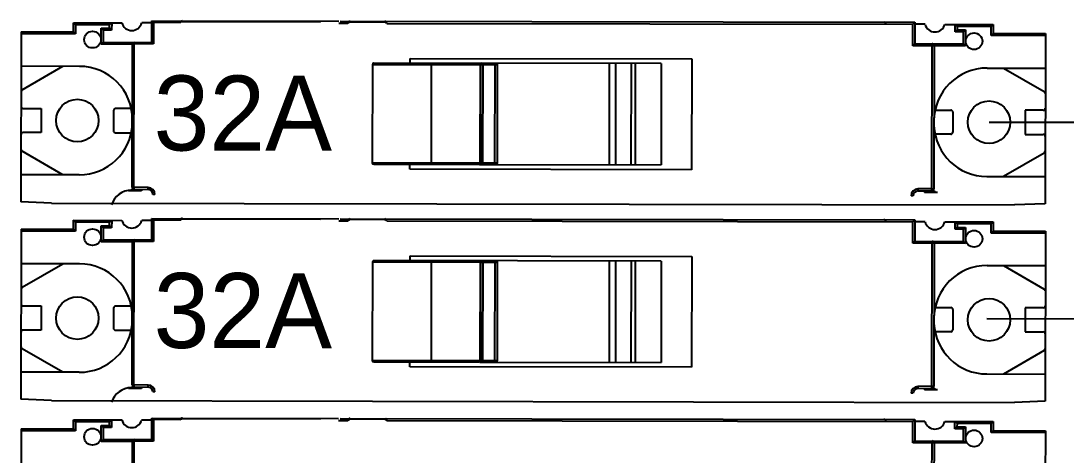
# Model space of a CAD drawing. Extents: x -4780 to 4154, y -1673 to 3208.
# Drawn here: x 2669 to 2850.7, y 2037.3 to 2112.8 of the extents above; entities that cross this region are included whole.
import ezdxf

# ---------------------------------------------------------------- set-up
doc = ezdxf.new("R2010")
doc.units = 0
doc.header["$MEASUREMENT"] = 0
doc.layers.add('Unifilar', color=255, linetype='Continuous')
doc.styles.add('PADRÃO', font='', dxfattribs={"height": 0.2})
doc.styles.get('PADRÃO').set_extended_font_data('AvantGarde Bk BT')

msp = doc.modelspace()

# ---------------------------------------------------------------- linework, layer by layer
at = {"color": 7, "linetype": 'Continuous'}
for p, q in [((2678.127, 2110.947), (2678.13, 2112.518)), ((2678.13, 2112.518), (2686.535, 2112.503)), ((2678.479, 2112.168), (2678.13, 2112.518)), ((2678.479, 2112.168), (2678.476, 2110.597)), ((2684.415, 2112.157), (2678.479, 2112.168)), ((2682.942, 2108.773), (2682.947, 2111.567)), ((2682.947, 2111.567), (2684.414, 2111.564)), ((2682.947, 2111.567), (2683.296, 2111.217)), ((2683.296, 2111.217), (2683.292, 2109.122)), ((2684.762, 2111.214), (2683.296, 2111.217)), ((2684.414, 2111.564), (2684.415, 2112.157)), ((2684.414, 2111.564), (2684.762, 2111.214)), ((2684.415, 2112.157), (2684.765, 2112.506)), ((2684.765, 2112.506), (2684.762, 2111.214)), ((2691.749, 2112.493), (2689.979, 2112.496)), ((2691.742, 2109.106), (2691.749, 2112.842)), ((2691.749, 2112.842), (2724.224, 2112.782)), ((2691.749, 2112.842), (2692.028, 2112.562)), ((2692.028, 2112.562), (2692.021, 2108.826)), ((2696.777, 2112.554), (2692.028, 2112.562)), ((2721.053, 2112.648), (2697.057, 2112.693)), ((2724.224, 2112.433), (2725.83, 2112.43)), ((2724.504, 2112.782), (2824.373, 2112.597)), ((2726.04, 2112.779), (2725.83, 2112.43)), ((2726.179, 2112.639), (2725.83, 2112.43)), ((2732.255, 2112.628), (2726.179, 2112.639)), ((2732.604, 2112.418), (2732.395, 2112.767)), ((2732.604, 2112.418), (2824.023, 2112.248)), ((2824.016, 2108.512), (2824.023, 2112.248)), ((2824.023, 2112.248), (2824.373, 2112.597)), ((2824.373, 2112.597), (2824.366, 2108.861)), ((2826.142, 2112.245), (2824.372, 2112.248)), ((2829.586, 2112.238), (2837.99, 2112.223)), ((2831.353, 2110.943), (2831.356, 2112.235)), ((2831.703, 2111.291), (2831.353, 2110.943)), ((2831.356, 2112.235), (2831.704, 2111.885)), ((2831.704, 2111.885), (2831.703, 2111.291)), ((2831.703, 2111.291), (2833.17, 2111.289)), ((2837.641, 2111.874), (2831.704, 2111.885)), ((2833.17, 2111.289), (2832.82, 2110.94)), ((2833.17, 2111.289), (2833.165, 2108.495)), ((2837.638, 2110.303), (2837.641, 2111.874)), ((2837.641, 2111.874), (2837.99, 2112.223)), ((2837.99, 2112.223), (2837.987, 2110.651)), ((2669.048, 2110.964), (2668.994, 2081.387)), ((2669.048, 2110.964), (2678.127, 2110.947)), ((2678.476, 2110.597), (2669.048, 2110.615)), ((2678.476, 2110.597), (2678.127, 2110.947)), ((2832.82, 2110.94), (2831.353, 2110.943)), ((2832.816, 2108.845), (2832.82, 2110.94)), ((2837.638, 2110.303), (2837.987, 2110.651)), ((2847.066, 2110.285), (2837.638, 2110.303)), ((2837.987, 2110.651), (2847.066, 2110.634)), ((2847.066, 2110.634), (2847.012, 2081.058)), ((2682.942, 2108.773), (2683.292, 2109.122)), ((2688.39, 2108.763), (2682.942, 2108.773)), ((2683.292, 2109.122), (2691.742, 2109.106)), ((2688.344, 2083.915), (2688.39, 2108.833)), ((2692.021, 2108.826), (2688.39, 2108.833)), ((2688.623, 2083.916), (2688.67, 2109.112)), ((2692.021, 2108.826), (2691.742, 2109.106)), ((2824.016, 2108.512), (2824.366, 2108.861)), ((2833.165, 2108.495), (2824.016, 2108.512)), ((2824.366, 2108.861), (2832.816, 2108.845)), ((2827.322, 2083.658), (2827.369, 2108.855)), ((2827.717, 2108.505), (2827.671, 2083.657)), ((2833.165, 2108.495), (2832.816, 2108.845)), ((2736.642, 2105.49), (2736.644, 2106.328)), ((2736.644, 2106.328), (2785.595, 2106.237)), ((2785.595, 2106.237), (2785.56, 2086.962)), ((2679.164, 2104.939), (2669.037, 2104.958)), ((2669.204, 2100.868), (2676.295, 2104.944)), ((2730.079, 2105.222), (2730.048, 2088.182)), ((2748.85, 2105.188), (2730.079, 2105.222)), ((2780.306, 2105.409), (2730.36, 2105.501)), ((2740.351, 2088.163), (2740.382, 2105.203)), ((2748.758, 2105.404), (2748.759, 2105.463)), ((2748.818, 2088.147), (2748.85, 2105.188)), ((2748.913, 2088.147), (2748.945, 2105.187)), ((2751.839, 2105.182), (2748.945, 2105.187)), ((2749.294, 2088.146), (2749.326, 2105.187)), ((2751.345, 2105.183), (2751.314, 2088.142)), ((2751.807, 2088.142), (2751.839, 2105.182)), ((2771.252, 2105.426), (2771.219, 2087.826)), ((2772.387, 2087.824), (2772.419, 2105.423)), ((2775.052, 2105.419), (2775.02, 2087.819)), ((2775.787, 2087.818), (2775.82, 2105.417)), ((2780.306, 2105.409), (2780.274, 2087.81)), ((2836.929, 2104.647), (2847.055, 2104.628)), ((2839.798, 2104.642), (2846.873, 2100.539)), ((2669.373, 2097.624), (2672.516, 2097.618)), ((2672.516, 2097.618), (2672.508, 2093.428)), ((2685.086, 2097.246), (2685.079, 2093.754)), ((2688.155, 2097.589), (2685.436, 2097.594)), ((2827.91, 2097.331), (2830.63, 2097.326)), ((2830.978, 2096.976), (2830.972, 2093.484)), ((2843.55, 2097.302), (2843.542, 2093.111)), ((2846.693, 2097.296), (2843.55, 2097.302)), ((2672.508, 2093.428), (2669.365, 2093.434)), ((2685.428, 2093.404), (2688.131, 2093.399)), ((2830.622, 2093.135), (2827.919, 2093.14)), ((2843.542, 2093.111), (2846.685, 2093.106)), ((2676.26, 2086.088), (2669.184, 2090.19)), ((2846.853, 2089.862), (2839.763, 2085.785)), ((2730.048, 2088.182), (2748.818, 2088.147)), ((2730.327, 2087.902), (2748.726, 2087.868)), ((2736.608, 2087.052), (2736.61, 2087.89)), ((2748.726, 2087.872), (2748.726, 2087.931)), ((2748.811, 2087.868), (2780.274, 2087.81)), ((2748.913, 2088.147), (2751.807, 2088.142)), ((2679.129, 2086.083), (2669.002, 2086.101)), ((2785.56, 2086.962), (2736.608, 2087.052)), ((2836.894, 2085.791), (2847.02, 2085.772)), ((2691.123, 2083.867), (2688.623, 2083.916)), ((2691.116, 2083.518), (2691.123, 2083.867)), ((2689.949, 2083.269), (2687.702, 2083.273)), ((2688.203, 2083.575), (2688.203, 2083.402)), ((2688.203, 2083.575), (2691.116, 2083.518)), ((2689.949, 2083.541), (2689.949, 2083.269)), ((2692.287, 2082.678), (2691.938, 2082.679)), ((2824.072, 2082.435), (2823.723, 2082.435)), ((2827.322, 2083.658), (2824.892, 2083.62)), ((2824.892, 2083.62), (2824.897, 2083.271)), ((2824.897, 2083.271), (2827.81, 2083.316)), ((2826.064, 2083.289), (2826.064, 2083.017)), ((2828.31, 2083.013), (2826.064, 2083.017)), ((2827.322, 2083.658), (2827.671, 2083.657)), ((2827.328, 2083.309), (2827.322, 2083.658)), ((2827.81, 2083.316), (2827.81, 2083.144)), ((2674.331, 2081.158), (2668.994, 2081.387)), ((2847.012, 2081.058), (2841.674, 2080.848)), ((2691.742, 2074.764), (2691.749, 2078.5)), ((2691.749, 2078.5), (2724.224, 2078.44)), ((2691.749, 2078.5), (2692.028, 2078.22)), ((2721.053, 2078.306), (2697.057, 2078.351)), ((2724.504, 2078.44), (2824.373, 2078.255)), ((2726.04, 2078.437), (2725.83, 2078.088)), ((2732.604, 2078.075), (2732.395, 2078.425)), ((2669.048, 2076.622), (2668.994, 2047.045)), ((2669.048, 2076.622), (2678.127, 2076.605)), ((2678.127, 2076.605), (2678.13, 2078.176)), ((2678.476, 2076.255), (2678.127, 2076.605)), ((2678.13, 2078.176), (2686.535, 2078.161)), ((2678.479, 2077.826), (2678.13, 2078.176)), ((2678.479, 2077.826), (2678.476, 2076.255)), ((2684.415, 2077.815), (2678.479, 2077.826)), ((2682.942, 2074.431), (2682.947, 2077.224)), ((2682.947, 2077.224), (2684.414, 2077.222)), ((2682.947, 2077.224), (2683.296, 2076.875)), ((2683.296, 2076.875), (2683.292, 2074.779)), ((2684.762, 2076.872), (2683.296, 2076.875)), ((2684.414, 2077.222), (2684.415, 2077.815)), ((2684.414, 2077.222), (2684.762, 2076.872)), ((2684.415, 2077.815), (2684.765, 2078.164)), ((2684.765, 2078.164), (2684.762, 2076.872)), ((2691.749, 2078.151), (2689.979, 2078.154)), ((2692.028, 2078.22), (2692.021, 2074.484)), ((2696.777, 2078.212), (2692.028, 2078.22)), ((2724.224, 2078.091), (2725.83, 2078.088)), ((2726.179, 2078.297), (2725.83, 2078.088)), ((2732.255, 2078.286), (2726.179, 2078.297)), ((2732.604, 2078.075), (2824.023, 2077.906)), ((2824.016, 2074.17), (2824.023, 2077.906)), ((2824.023, 2077.906), (2824.373, 2078.255)), ((2824.373, 2078.255), (2824.366, 2074.519)), ((2826.142, 2077.902), (2824.372, 2077.906)), ((2829.586, 2077.896), (2837.99, 2077.881)), ((2831.353, 2076.601), (2831.356, 2077.893)), ((2831.703, 2076.949), (2831.353, 2076.601)), ((2832.82, 2076.598), (2831.353, 2076.601)), ((2831.356, 2077.893), (2831.704, 2077.543)), ((2831.704, 2077.543), (2831.703, 2076.949)), ((2831.703, 2076.949), (2833.17, 2076.947)), ((2837.641, 2077.532), (2831.704, 2077.543)), ((2832.816, 2074.503), (2832.82, 2076.598)), ((2833.17, 2076.947), (2832.82, 2076.598)), ((2833.17, 2076.947), (2833.165, 2074.153)), ((2837.638, 2075.961), (2837.641, 2077.532)), ((2837.641, 2077.532), (2837.99, 2077.881)), ((2837.99, 2077.881), (2837.987, 2076.309)), ((2678.476, 2076.255), (2669.048, 2076.272)), ((2682.942, 2074.431), (2683.292, 2074.779)), ((2683.292, 2074.779), (2691.742, 2074.764)), ((2688.623, 2049.574), (2688.67, 2074.77)), ((2692.021, 2074.484), (2691.742, 2074.764)), ((2837.638, 2075.961), (2837.987, 2076.309)), ((2847.066, 2075.943), (2837.638, 2075.961)), ((2837.987, 2076.309), (2847.066, 2076.292)), ((2847.066, 2076.292), (2847.012, 2046.716)), ((2688.39, 2074.421), (2682.942, 2074.431)), ((2688.344, 2049.573), (2688.39, 2074.491)), ((2692.021, 2074.484), (2688.39, 2074.491)), ((2824.016, 2074.17), (2824.366, 2074.519)), ((2833.165, 2074.153), (2824.016, 2074.17)), ((2824.366, 2074.519), (2832.816, 2074.503)), ((2827.322, 2049.316), (2827.369, 2074.513)), ((2827.717, 2074.163), (2827.671, 2049.315)), ((2833.165, 2074.153), (2832.816, 2074.503)), ((2780.306, 2071.067), (2730.36, 2071.159)), ((2736.642, 2071.147), (2736.644, 2071.986)), ((2736.644, 2071.986), (2785.595, 2071.895)), ((2748.758, 2071.062), (2748.759, 2071.121)), ((2771.252, 2071.083), (2771.219, 2053.484)), ((2772.387, 2053.482), (2772.419, 2071.081)), ((2775.052, 2071.076), (2775.02, 2053.477)), ((2775.787, 2053.476), (2775.82, 2071.075)), ((2785.595, 2071.895), (2785.56, 2052.62)), ((2679.164, 2070.597), (2669.037, 2070.615)), ((2669.204, 2066.526), (2676.295, 2070.602)), ((2730.079, 2070.88), (2730.048, 2053.84)), ((2748.85, 2070.846), (2730.079, 2070.88)), ((2740.351, 2053.821), (2740.382, 2070.861)), ((2748.818, 2053.805), (2748.85, 2070.846)), ((2748.913, 2053.805), (2748.945, 2070.845)), ((2751.839, 2070.84), (2748.945, 2070.845)), ((2749.294, 2053.804), (2749.326, 2070.845)), ((2751.345, 2070.841), (2751.314, 2053.8)), ((2751.807, 2053.799), (2751.839, 2070.84)), ((2780.306, 2071.067), (2780.274, 2053.467)), ((2836.929, 2070.305), (2847.055, 2070.286)), ((2839.798, 2070.3), (2846.873, 2066.197)), ((2669.373, 2063.282), (2672.516, 2063.276)), ((2672.516, 2063.276), (2672.508, 2059.086)), ((2685.086, 2062.904), (2685.079, 2059.412)), ((2688.155, 2063.247), (2685.436, 2063.252)), ((2827.91, 2062.989), (2830.63, 2062.984)), ((2830.978, 2062.634), (2830.972, 2059.142)), ((2843.55, 2062.96), (2843.542, 2058.769)), ((2846.693, 2062.954), (2843.55, 2062.96)), ((2672.508, 2059.086), (2669.365, 2059.092)), ((2685.428, 2059.062), (2688.131, 2059.057)), ((2830.622, 2058.793), (2827.919, 2058.798)), ((2843.542, 2058.769), (2846.685, 2058.764)), ((2676.26, 2051.746), (2669.184, 2055.848)), ((2846.853, 2055.52), (2839.763, 2051.443)), ((2730.048, 2053.84), (2748.818, 2053.805)), ((2730.327, 2053.56), (2748.726, 2053.526)), ((2736.608, 2052.71), (2736.61, 2053.548)), ((2748.726, 2053.53), (2748.726, 2053.589)), ((2748.811, 2053.526), (2780.274, 2053.467)), ((2748.913, 2053.805), (2751.807, 2053.799)), ((2679.129, 2051.74), (2669.002, 2051.759)), ((2785.56, 2052.62), (2736.608, 2052.71)), ((2836.894, 2051.449), (2847.02, 2051.43)), ((2691.123, 2049.525), (2688.623, 2049.574)), ((2691.116, 2049.176), (2691.123, 2049.525)), ((2827.322, 2049.316), (2824.892, 2049.278)), ((2824.892, 2049.278), (2824.897, 2048.929)), ((2827.322, 2049.316), (2827.671, 2049.315)), ((2827.328, 2048.967), (2827.322, 2049.316)), ((2689.949, 2048.927), (2687.702, 2048.931)), ((2688.203, 2049.232), (2688.203, 2049.06)), ((2688.203, 2049.232), (2691.116, 2049.176)), ((2689.949, 2049.199), (2689.949, 2048.927)), ((2692.287, 2048.336), (2691.938, 2048.337)), ((2824.072, 2048.092), (2823.723, 2048.093)), ((2824.897, 2048.929), (2827.81, 2048.974)), ((2826.064, 2048.947), (2826.064, 2048.675)), ((2828.31, 2048.671), (2826.064, 2048.675)), ((2827.81, 2048.974), (2827.81, 2048.802)), ((2674.331, 2046.815), (2668.994, 2047.045)), ((2847.012, 2046.716), (2841.674, 2046.506)), ((2678.122, 2041.893), (2678.124, 2043.464)), ((2678.124, 2043.464), (2686.529, 2043.449)), ((2678.473, 2043.114), (2678.124, 2043.464)), ((2678.473, 2043.114), (2678.47, 2041.543)), ((2684.409, 2043.103), (2678.473, 2043.114)), ((2682.936, 2039.719), (2682.942, 2042.512)), ((2682.942, 2042.512), (2684.408, 2042.51)), ((2682.942, 2042.512), (2683.29, 2042.163)), ((2683.29, 2042.163), (2683.286, 2040.067)), ((2684.757, 2042.16), (2683.29, 2042.163)), ((2684.408, 2042.51), (2684.409, 2043.103)), ((2684.408, 2042.51), (2684.757, 2042.16)), ((2684.409, 2043.103), (2684.759, 2043.452)), ((2684.759, 2043.452), (2684.757, 2042.16)), ((2691.743, 2043.439), (2689.973, 2043.442)), ((2691.737, 2040.052), (2691.744, 2043.788)), ((2691.744, 2043.788), (2724.218, 2043.728)), ((2691.744, 2043.788), (2692.022, 2043.508)), ((2692.022, 2043.508), (2692.016, 2039.772)), ((2696.771, 2043.499), (2692.022, 2043.508)), ((2721.047, 2043.594), (2697.051, 2043.639)), ((2724.218, 2043.379), (2725.824, 2043.376)), ((2724.498, 2043.728), (2824.367, 2043.543)), ((2726.034, 2043.725), (2725.824, 2043.376)), ((2726.174, 2043.585), (2725.824, 2043.376)), ((2732.25, 2043.574), (2726.174, 2043.585)), ((2732.598, 2043.363), (2732.39, 2043.713)), ((2732.598, 2043.363), (2824.017, 2043.194)), ((2824.01, 2039.458), (2824.017, 2043.194)), ((2824.017, 2043.194), (2824.367, 2043.543)), ((2824.367, 2043.543), (2824.36, 2039.806)), ((2826.136, 2043.19), (2824.366, 2043.194)), ((2829.58, 2043.184), (2837.985, 2043.168)), ((2831.348, 2041.889), (2831.35, 2043.181)), ((2831.697, 2042.237), (2831.348, 2041.889)), ((2831.35, 2043.181), (2831.699, 2042.831)), ((2831.699, 2042.831), (2831.697, 2042.237)), ((2831.697, 2042.237), (2833.164, 2042.235)), ((2837.635, 2042.82), (2831.699, 2042.831)), ((2833.164, 2042.235), (2832.814, 2041.886)), ((2833.164, 2042.235), (2833.159, 2039.441)), ((2837.632, 2041.249), (2837.635, 2042.82)), ((2837.635, 2042.82), (2837.985, 2043.168)), ((2837.985, 2043.168), (2837.982, 2041.597)), ((2669.043, 2041.91), (2668.988, 2012.333)), ((2678.47, 2041.543), (2669.042, 2041.56)), ((2669.043, 2041.91), (2678.122, 2041.893)), ((2678.47, 2041.543), (2678.122, 2041.893)), ((2832.814, 2041.886), (2831.348, 2041.889)), ((2832.81, 2039.791), (2832.814, 2041.886)), ((2837.632, 2041.249), (2837.982, 2041.597)), ((2847.06, 2041.231), (2837.632, 2041.249)), ((2837.982, 2041.597), (2847.061, 2041.58)), ((2847.061, 2041.58), (2847.006, 2012.004)), ((2682.936, 2039.719), (2683.286, 2040.067)), ((2688.384, 2039.709), (2682.936, 2039.719)), ((2683.286, 2040.067), (2691.737, 2040.052)), ((2688.338, 2014.861), (2688.384, 2039.779)), ((2692.016, 2039.772), (2688.384, 2039.779)), ((2688.617, 2014.862), (2688.664, 2040.057)), ((2692.016, 2039.772), (2691.737, 2040.052)), ((2824.01, 2039.458), (2824.36, 2039.806)), ((2833.159, 2039.441), (2824.01, 2039.458)), ((2824.36, 2039.806), (2832.81, 2039.791)), ((2827.316, 2014.604), (2827.363, 2039.801)), ((2827.711, 2039.451), (2827.666, 2014.603)), ((2833.159, 2039.441), (2832.81, 2039.791))]:
    msp.add_line(p, q, dxfattribs=at)
for p, q in [((2837.261, 2095.218), (2927.124, 2095.218)), ((2674.331, 2081.158), (2841.674, 2080.848)), ((2836.912, 2061.086), (2972.124, 2060.771)), ((2674.331, 2046.815), (2841.674, 2046.506))]:
    msp.add_line(p, q)
for centre, radius in [((2681.442, 2109.579), 1.449), ((2834.668, 2109.296), 1.449), ((2678.797, 2095.511), 3.701), ((2837.261, 2095.218), 3.701), ((2681.442, 2075.237), 1.449), ((2834.668, 2074.953), 1.449), ((2678.797, 2061.169), 3.701), ((2837.261, 2060.876), 3.701), ((2681.436, 2040.525), 1.449), ((2834.662, 2040.241), 1.449)]:
    msp.add_circle(centre, radius, dxfattribs=at)
for centre, radius, start, end in [((2688.258, 2112.954), 1.781, 194.66181, 345.12626), ((2697.057, 2112.553), 0.279, 89.89404, 179.89545), ((2726.04, 2112.639), 0.14, 359.89404, 89.89404), ((2732.395, 2112.627), 0.14, 89.89404, 179.89404), ((2818.994, 2112.258), 0.349, 359.89404, 89.89404), ((2827.865, 2112.695), 1.781, 194.66181, 345.12626), ((2688.669, 2108.832), 0.279, 89.89404, 179.89404), ((2827.368, 2108.506), 0.349, 359.89404, 89.89404), ((2679.147, 2095.72), 9.219, 359.89404, 89.89404), ((2730.359, 2105.222), 0.279, 89.89404, 179.89404), ((2748.588, 2105.218), 0.253, 46.94378, 54.69998), ((2836.912, 2095.428), 9.219, 89.89404, 179.89404), ((2669.378, 2100.565), 0.349, 119.89404, 179.89404), ((2846.698, 2100.237), 0.349, 359.89404, 59.89404), ((2669.373, 2097.973), 0.349, 179.89404, 269.89404), ((2685.435, 2097.245), 0.349, 89.89404, 179.89404), ((2830.629, 2096.977), 0.349, 359.89404, 89.89404), ((2846.693, 2097.645), 0.349, 269.89404, 359.89404), ((2679.146, 2095.31), 9.228, 269.89404, 357.34798), ((2669.364, 2093.084), 0.349, 89.89404, 179.89404), ((2685.429, 2093.753), 0.349, 179.89404, 269.89404), ((2836.911, 2095.019), 9.228, 182.4401, 269.89404), ((2830.623, 2093.485), 0.349, 269.89404, 359.89404), ((2846.684, 2092.756), 0.349, 359.89404, 89.89404), ((2669.36, 2090.493), 0.349, 179.89404, 239.89404), ((2846.679, 2090.165), 0.349, 299.89404, 359.89404), ((2730.327, 2088.181), 0.279, 179.89404, 269.89404), ((2688.693, 2083.914), 0.349, 179.89404, 268.89404), ((2691.1, 2082.68), 1.187, 359.89404, 88.89404), ((2688.196, 2079.78), 3.622, 89.89404, 162.54665), ((2691.1, 2082.68), 0.838, 359.89404, 88.89404), ((2824.91, 2082.433), 1.187, 90.89404, 179.89404), ((2824.91, 2082.433), 0.838, 90.89404, 179.89404), ((2827.322, 2083.658), 0.349, 270.89404, 359.89404), ((2697.057, 2078.211), 0.279, 89.89404, 179.89545), ((2726.04, 2078.297), 0.14, 359.89404, 89.89404), ((2732.395, 2078.285), 0.14, 89.89404, 179.89404), ((2688.258, 2078.611), 1.781, 194.66181, 345.12626), ((2818.994, 2077.916), 0.349, 359.89404, 89.89404), ((2827.865, 2078.353), 1.781, 194.66181, 345.12626), ((2688.669, 2074.49), 0.279, 89.89404, 179.89404), ((2827.368, 2074.164), 0.349, 359.89404, 89.89404), ((2730.359, 2070.88), 0.279, 89.89404, 179.89404), ((2748.588, 2070.876), 0.253, 46.94378, 54.69998), ((2679.147, 2061.378), 9.219, 359.89404, 89.89404), ((2836.912, 2061.086), 9.219, 89.89404, 179.89404), ((2669.378, 2066.223), 0.349, 119.89404, 179.89404), ((2846.698, 2065.895), 0.349, 359.89404, 59.89404), ((2669.373, 2063.631), 0.349, 179.89404, 269.89404), ((2685.435, 2062.903), 0.349, 89.89404, 179.89404), ((2830.629, 2062.634), 0.349, 359.89404, 89.89404), ((2846.693, 2063.303), 0.349, 269.89404, 359.89404), ((2679.146, 2060.968), 9.228, 269.89404, 357.34798), ((2836.911, 2060.676), 9.228, 182.4401, 269.89404), ((2669.364, 2058.742), 0.349, 89.89404, 179.89404), ((2685.429, 2059.411), 0.349, 179.89404, 269.89404), ((2830.623, 2059.142), 0.349, 269.89404, 359.89404), ((2846.684, 2058.414), 0.349, 359.89404, 89.89404), ((2669.36, 2056.15), 0.349, 179.89404, 239.89404), ((2846.679, 2055.822), 0.349, 299.89404, 359.89404), ((2730.327, 2053.839), 0.279, 179.89404, 269.89404), ((2688.693, 2049.572), 0.349, 179.89404, 268.89404), ((2691.1, 2048.338), 1.187, 359.89404, 88.89404), ((2824.91, 2048.091), 1.187, 90.89404, 179.89404), ((2827.322, 2049.316), 0.349, 270.89404, 359.89404), ((2688.196, 2045.438), 3.622, 89.89404, 162.54665), ((2691.1, 2048.338), 0.838, 359.89404, 88.89404), ((2824.91, 2048.091), 0.838, 90.89404, 179.89404), ((2688.252, 2043.899), 1.781, 194.66181, 345.12626), ((2697.051, 2043.499), 0.279, 89.89404, 179.89545), ((2726.034, 2043.585), 0.14, 359.89404, 89.89404), ((2732.389, 2043.573), 0.14, 89.89404, 179.89404), ((2818.989, 2043.204), 0.349, 359.89404, 89.89404), ((2827.859, 2043.641), 1.781, 194.66181, 345.12626), ((2688.663, 2039.778), 0.279, 89.89404, 179.89404), ((2827.362, 2039.452), 0.349, 359.89404, 89.89404)]:
    msp.add_arc(centre, radius, start, end, dxfattribs=at)
for points, knots in [([(2696.926, 2112.677), (2696.904, 2112.671), (2696.844, 2112.652), (2696.777, 2112.598), (2696.777, 2112.554)], [0, 0, 0, 0, 0.3387477, 1, 1, 1, 1]), ([(2697.057, 2112.693), (2697.045, 2112.693), (2697.001, 2112.692), (2696.958, 2112.685), (2696.926, 2112.677)], [0, 0, 0, 0, 0.259248, 1, 1, 1, 1]), ([(2732.275, 2112.616), (2732.27, 2112.619), (2732.263, 2112.622), (2732.258, 2112.627), (2732.255, 2112.627), (2732.255, 2112.628)], [0, 0, 0, 0, 0.7420272, 0.9336705, 1, 1, 1, 1]), ([(2732.604, 2112.418), (2732.54, 2112.458), (2732.429, 2112.522), (2732.32, 2112.589), (2732.275, 2112.616)], [0, 0, 0, 0, 0.5929043, 1, 1, 1, 1]), ([(2740.258, 2105.445), (2740.297, 2105.421), (2740.361, 2105.346), (2740.382, 2105.251), (2740.382, 2105.203)], [0, 0, 0, 0, 0.4881798, 1, 1, 1, 1]), ([(2748.85, 2105.188), (2748.85, 2105.208), (2748.843, 2105.287), (2748.803, 2105.363), (2748.76, 2105.403)], [0, 0, 0, 0, 0.2576768, 1, 1, 1, 1]), ([(2749.326, 2105.187), (2749.326, 2105.258), (2749.269, 2105.405), (2749.123, 2105.466), (2749.053, 2105.467)], [0, 0, 0, 0, 0.5037753, 1, 1, 1, 1]), ([(2751.048, 2105.463), (2751.123, 2105.463), (2751.277, 2105.407), (2751.345, 2105.255), (2751.345, 2105.183)], [0, 0, 0, 0, 0.5089497, 1, 1, 1, 1]), ([(2740.351, 2088.163), (2740.351, 2088.093), (2740.312, 2087.983), (2740.201, 2087.899), (2740.134, 2087.884), (2740.101, 2087.884)], [0, 0, 0, 0, 0.5147035, 0.7616423, 1, 1, 1, 1]), ([(2748.631, 2087.877), (2748.667, 2087.887), (2748.735, 2087.927), (2748.779, 2087.992), (2748.794, 2088.028)], [0, 0, 0, 0, 0.487836, 1, 1, 1, 1]), ([(2748.913, 2088.147), (2748.913, 2088.106), (2748.898, 2088.025), (2748.85, 2087.959), (2748.822, 2087.931)], [0, 0, 0, 0, 0.5088324, 1, 1, 1, 1]), ([(2749.294, 2088.146), (2749.294, 2088.075), (2749.237, 2087.928), (2749.09, 2087.867), (2749.02, 2087.867)], [0, 0, 0, 0, 0.5037753, 1, 1, 1, 1]), ([(2751.314, 2088.142), (2751.314, 2088.07), (2751.244, 2087.919), (2751.091, 2087.864), (2751.016, 2087.864)], [0, 0, 0, 0, 0.4910037, 1, 1, 1, 1]), ([(2688.623, 2083.916), (2688.587, 2083.916), (2688.536, 2083.916), (2688.47, 2083.916), (2688.428, 2083.915), (2688.394, 2083.915), (2688.37, 2083.915), (2688.357, 2083.915), (2688.349, 2083.915), (2688.347, 2083.916), (2688.344, 2083.915), (2688.344, 2083.915)], [0, 0, 0, 0, 0.3821835, 0.5556768, 0.7071962, 0.8315087, 0.9237067, 0.9566914, 0.980577, 0.9951006, 1, 1, 1, 1]), ([(2688.623, 2083.916), (2688.622, 2083.871), (2688.623, 2083.788), (2688.636, 2083.677), (2688.65, 2083.608), (2688.674, 2083.566), (2688.686, 2083.565)], [0, 0, 0, 0, 0.369327, 0.6830643, 0.8977864, 1, 1, 1, 1]), ([(2697.057, 2078.351), (2697.045, 2078.351), (2697.001, 2078.349), (2696.958, 2078.343), (2696.926, 2078.335)], [0, 0, 0, 0, 0.259248, 1, 1, 1, 1]), ([(2696.926, 2078.335), (2696.904, 2078.329), (2696.844, 2078.309), (2696.777, 2078.255), (2696.777, 2078.212)], [0, 0, 0, 0, 0.3387477, 1, 1, 1, 1]), ([(2732.275, 2078.274), (2732.27, 2078.277), (2732.263, 2078.28), (2732.258, 2078.285), (2732.255, 2078.285), (2732.255, 2078.286)], [0, 0, 0, 0, 0.7420272, 0.9336705, 1, 1, 1, 1]), ([(2732.604, 2078.075), (2732.54, 2078.116), (2732.429, 2078.18), (2732.32, 2078.247), (2732.275, 2078.274)], [0, 0, 0, 0, 0.5929043, 1, 1, 1, 1]), ([(2740.258, 2071.103), (2740.297, 2071.079), (2740.361, 2071.004), (2740.382, 2070.909), (2740.382, 2070.861)], [0, 0, 0, 0, 0.4881798, 1, 1, 1, 1]), ([(2749.326, 2070.845), (2749.326, 2070.916), (2749.269, 2071.063), (2749.123, 2071.124), (2749.053, 2071.125)], [0, 0, 0, 0, 0.5037753, 1, 1, 1, 1]), ([(2751.048, 2071.121), (2751.123, 2071.121), (2751.277, 2071.065), (2751.345, 2070.913), (2751.345, 2070.841)], [0, 0, 0, 0, 0.5089497, 1, 1, 1, 1]), ([(2748.85, 2070.846), (2748.85, 2070.866), (2748.843, 2070.944), (2748.803, 2071.021), (2748.76, 2071.061)], [0, 0, 0, 0, 0.2576768, 1, 1, 1, 1]), ([(2740.351, 2053.821), (2740.351, 2053.75), (2740.312, 2053.641), (2740.201, 2053.557), (2740.134, 2053.542), (2740.101, 2053.542)], [0, 0, 0, 0, 0.5147035, 0.7616423, 1, 1, 1, 1]), ([(2748.631, 2053.535), (2748.667, 2053.545), (2748.735, 2053.585), (2748.779, 2053.65), (2748.794, 2053.686)], [0, 0, 0, 0, 0.487836, 1, 1, 1, 1]), ([(2748.913, 2053.805), (2748.913, 2053.764), (2748.898, 2053.683), (2748.85, 2053.616), (2748.822, 2053.589)], [0, 0, 0, 0, 0.5088324, 1, 1, 1, 1]), ([(2749.294, 2053.804), (2749.294, 2053.733), (2749.237, 2053.586), (2749.09, 2053.525), (2749.02, 2053.525)], [0, 0, 0, 0, 0.5037753, 1, 1, 1, 1]), ([(2751.314, 2053.8), (2751.314, 2053.728), (2751.244, 2053.577), (2751.091, 2053.521), (2751.016, 2053.522)], [0, 0, 0, 0, 0.4910037, 1, 1, 1, 1]), ([(2688.623, 2049.574), (2688.587, 2049.574), (2688.536, 2049.574), (2688.47, 2049.574), (2688.428, 2049.573), (2688.394, 2049.573), (2688.37, 2049.573), (2688.357, 2049.573), (2688.349, 2049.573), (2688.347, 2049.574), (2688.344, 2049.572), (2688.344, 2049.573)], [0, 0, 0, 0, 0.3821835, 0.5556768, 0.7071962, 0.8315087, 0.9237067, 0.9566914, 0.980577, 0.9951006, 1, 1, 1, 1]), ([(2688.623, 2049.574), (2688.622, 2049.529), (2688.623, 2049.446), (2688.636, 2049.335), (2688.65, 2049.266), (2688.674, 2049.223), (2688.686, 2049.223)], [0, 0, 0, 0, 0.369327, 0.6830643, 0.8977864, 1, 1, 1, 1]), ([(2696.92, 2043.623), (2696.899, 2043.617), (2696.838, 2043.597), (2696.772, 2043.543), (2696.771, 2043.499)], [0, 0, 0, 0, 0.3387477, 1, 1, 1, 1]), ([(2697.051, 2043.639), (2697.04, 2043.639), (2696.996, 2043.637), (2696.952, 2043.631), (2696.92, 2043.623)], [0, 0, 0, 0, 0.259248, 1, 1, 1, 1]), ([(2732.269, 2043.562), (2732.264, 2043.565), (2732.257, 2043.568), (2732.252, 2043.572), (2732.25, 2043.573), (2732.25, 2043.574)], [0, 0, 0, 0, 0.7420272, 0.9336705, 1, 1, 1, 1]), ([(2732.598, 2043.363), (2732.534, 2043.404), (2732.423, 2043.468), (2732.314, 2043.535), (2732.269, 2043.562)], [0, 0, 0, 0, 0.5929043, 1, 1, 1, 1])]:
    msp.add_open_spline(points, degree=3, knots=knots, dxfattribs=at)
for points in [[(2740.134, 2105.483), (2740.177, 2105.483), (2740.222, 2105.469), (2740.258, 2105.445)], [(2748.734, 2105.424), (2748.713, 2105.439), (2748.689, 2105.451), (2748.664, 2105.458)], [(2748.759, 2105.463), (2748.795, 2105.452), (2748.828, 2105.429), (2748.855, 2105.403)], [(2748.855, 2105.403), (2748.883, 2105.376), (2748.906, 2105.342), (2748.921, 2105.306)], [(2748.921, 2105.306), (2748.937, 2105.269), (2748.945, 2105.228), (2748.945, 2105.187)], [(2751.839, 2105.182), (2751.839, 2105.277), (2751.82, 2105.374), (2751.783, 2105.462)], [(2748.822, 2087.931), (2748.795, 2087.905), (2748.762, 2087.883), (2748.726, 2087.872)], [(2748.794, 2088.028), (2748.81, 2088.065), (2748.818, 2088.107), (2748.818, 2088.147)], [(2751.75, 2087.862), (2751.787, 2087.95), (2751.807, 2088.047), (2751.807, 2088.142)], [(2740.134, 2071.141), (2740.177, 2071.141), (2740.222, 2071.127), (2740.258, 2071.103)], [(2748.734, 2071.082), (2748.713, 2071.097), (2748.689, 2071.109), (2748.664, 2071.116)], [(2748.759, 2071.121), (2748.795, 2071.11), (2748.828, 2071.087), (2748.855, 2071.061)], [(2751.839, 2070.84), (2751.839, 2070.935), (2751.82, 2071.032), (2751.783, 2071.119)], [(2748.855, 2071.061), (2748.883, 2071.034), (2748.906, 2071), (2748.921, 2070.964)], [(2748.921, 2070.964), (2748.937, 2070.927), (2748.945, 2070.886), (2748.945, 2070.845)], [(2748.822, 2053.589), (2748.795, 2053.563), (2748.762, 2053.54), (2748.726, 2053.53)], [(2748.794, 2053.686), (2748.81, 2053.723), (2748.818, 2053.764), (2748.818, 2053.805)], [(2751.75, 2053.52), (2751.787, 2053.608), (2751.807, 2053.704), (2751.807, 2053.799)]]:
    msp.add_open_spline(points, degree=3, dxfattribs=at)

# ---------------------------------------------------------------- texts
at = {"layer": 'Unifilar', "ltscale": 0.015, "char_height": 13.0373, "attachment_point": 1, "rotation": 359.89404, "style": 'PADRÃO'}
for insert in [(2692.074, 2103.356), (2692.074, 2069.014)]:
    msp.add_mtext_dynamic_manual_height_columns('32A', width=225.50453, gutter_width=65.186, heights=[54.179], dxfattribs=dict(at, insert=insert))

doc.saveas('drawing.dxf')
